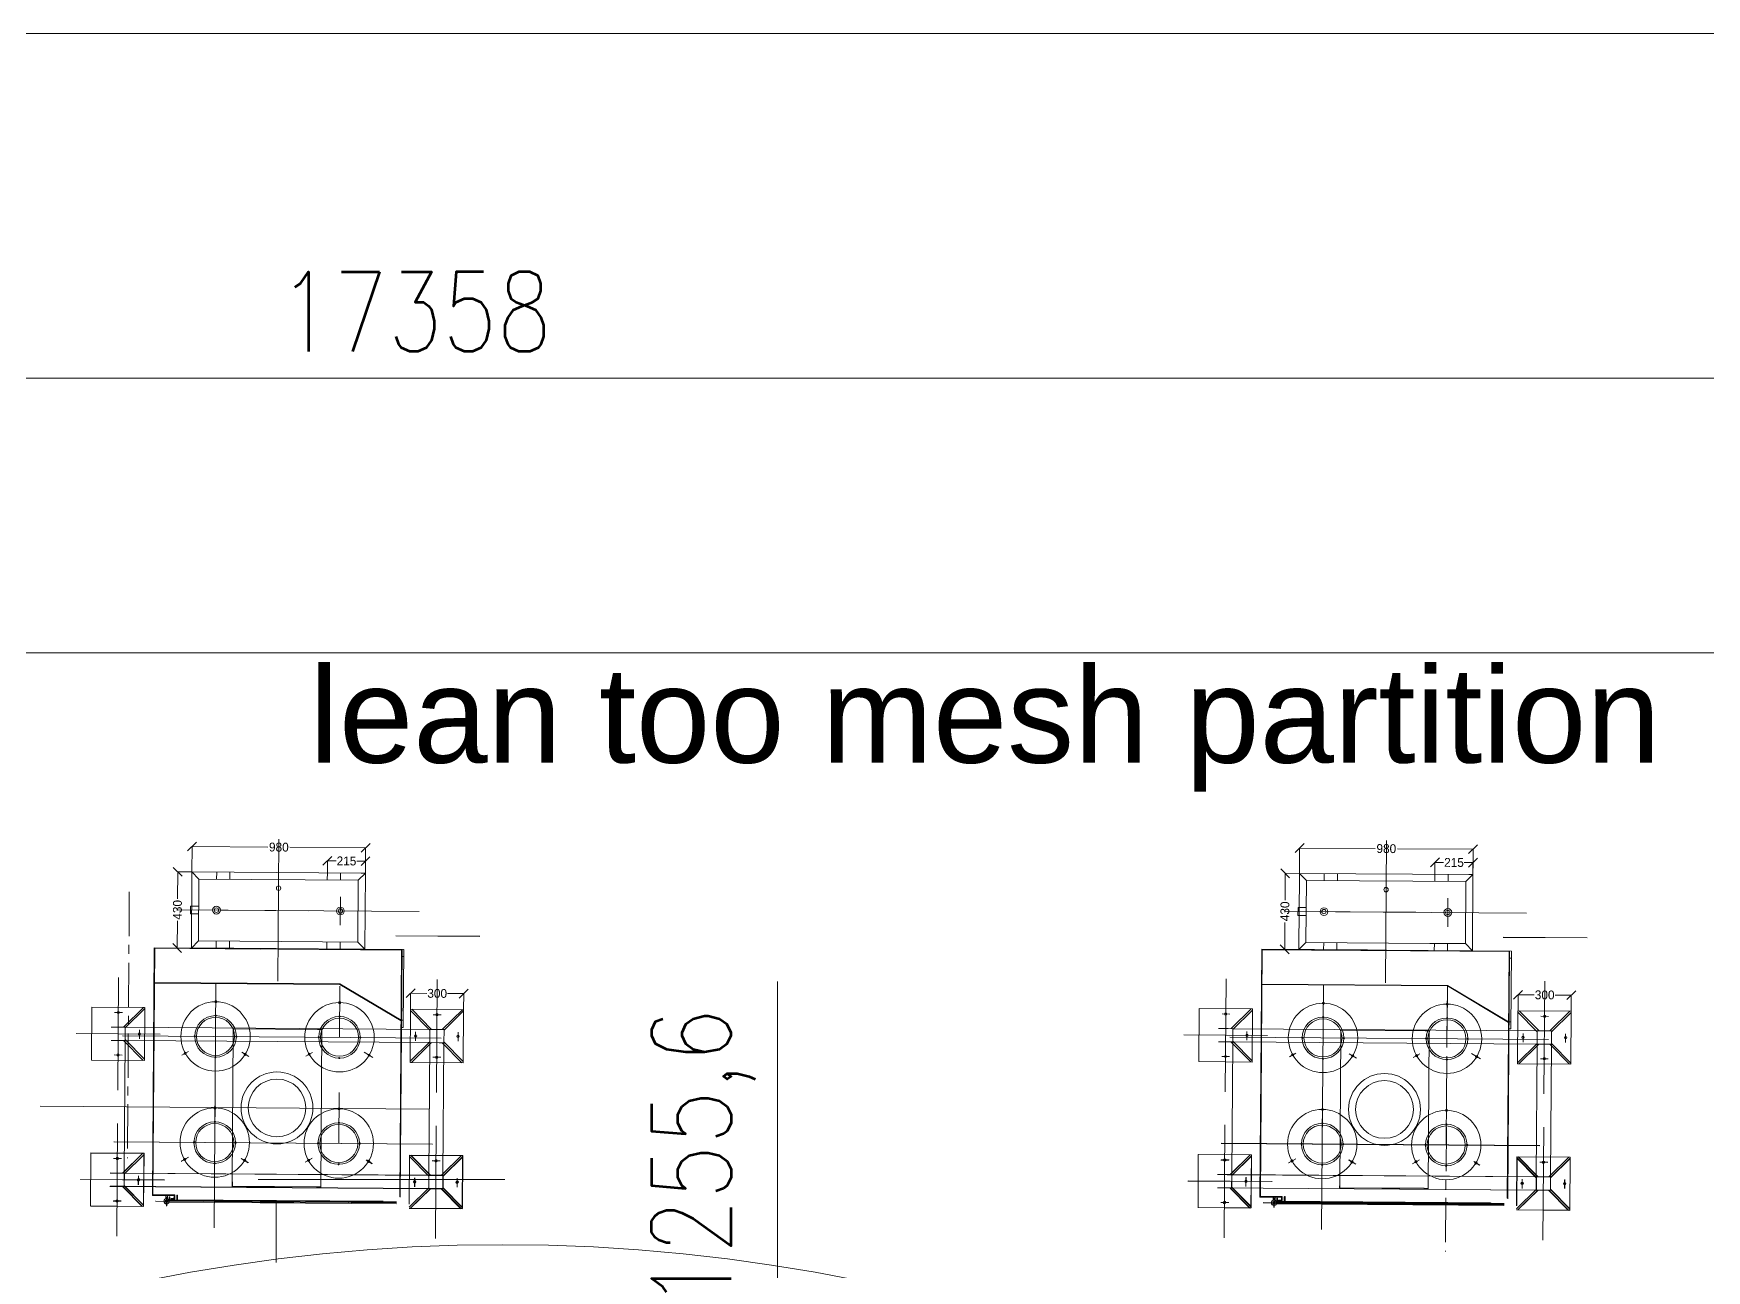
# Model space of a CAD drawing. Header units: inches. Extents: x 702888 to 852715, y 9845 to 271320.
# Drawn here: x 785736 to 795185, y 263661 to 270649 of the extents above; entities that cross this region are included whole.
import ezdxf

# ---------------------------------------------------------------- set-up
doc = ezdxf.new("R2010")
doc.units = ezdxf.units.IN
doc.header["$MEASUREMENT"] = 0
doc.header["$PDMODE"] = 34
doc.linetypes.add('CENTERX2', pattern=[4, 2.5, -0.5, 0.5, -0.5])
doc.layers.get('0').update_dxf_attribs({"lineweight": 5})
doc.layers.get('Defpoints').update_dxf_attribs({"lineweight": 5})
for name, color, linetype, lineweight in [('AM_5', 3, 'Continuous', 15), ('chain', 2, 'Continuous', 5), ('SHOP LAYOUT', 8, 'Continuous', 5)]:
    doc.layers.add(name, color=color, linetype=linetype, lineweight=lineweight)
doc.styles.add('LUCIDA CONSOLE', font='swissl.ttf')
doc.styles.add('s', font='simplex.shx', dxfattribs={"width": 0.8})
doc.dimstyles.new('mahesh$0', dxfattribs={"dimscale": 150, "dimtxt": 3, "dimasz": 2.5, "dimexe": 1, "dimexo": 1, "dimgap": 1, "dimtad": 1, "dimdec": 1, "dimzin": 12, "dimtxsty": 's', "dimcen": 2.5, "dimclrd": 1, "dimclre": 1, "dimclrt": 1, "dimadec": 0, "dimazin": 3, "dimtfac": 1, "dimtdec": 1, "dimtmove": 0, "dimatfit": 3, "dimfxl": 1, "dimlwd": 13, "dimlwe": 13, "dimarcsym": 0})
doc.dimstyles.get("Standard").update_dxf_attribs({"dimtxt": 0.18, "dimasz": 0.18, "dimexe": 0.18, "dimexo": 0.0625, "dimgap": 0.09, "dimtad": 0, "dimdec": 3, "dimzin": 0, "dimdsep": 46, "dimtxsty": 'Standard', "dimblk": 'OBLIQUE', "dimcen": 0.09, "dimadec": 0, "dimazin": 0, "dimtfac": 1, "dimtdec": 3, "dimtofl": 0, "dimtmove": 0, "dimatfit": 3, "dimfxl": 1, "dimtolj": 1, "dimtzin": 0, "dimarcsym": 0})

# ---------------------------------------------------------------- blocks, each defined once
blk = doc.blocks.new('_Oblique')
at = {"color": 0, "linetype": 'ByBlock', "lineweight": -2}
blk.add_line((-0.5, -0.5), (0.5, 0.5), dxfattribs=at)
blk = doc.blocks.new('*D433')
at = {"color": 0, "lineweight": -2, "transparency": 16777216}
for p, q in [((75005.7, 30967.9), (75006.7, 31111.2)), ((75006.7, 31111), (75434.1, 31108.1)), ((75986.7, 31104.3), (75559.3, 31107.2)), ((75985.7, 30961.2), (75986.7, 31104.4))]:
    blk.add_line(p, q, dxfattribs=at)
at = {"layer": 'Defpoints', "color": 0, "transparency": 16777216}
for p in [(75006.7, 31111), (75005.7, 30967.9), (75985.7, 30961.1)]:
    blk.add_point(p, dxfattribs=at)
at = {"color": 0, "lineweight": -2, "transparency": 16777216, "xscale": 50, "yscale": 50, "zscale": 50}
for p, rotation in [((75006.7, 31111), 179.6053205139929), ((75986.7, 31104.3), 359.6053205139929)]:
    blk.add_blockref('_Oblique', p, dxfattribs=dict(at, rotation=rotation))
at = {"color": 0, "transparency": 16777216, "insert": (75496.7, 31107.6), "char_height": 50, "attachment_point": 5, "rotation": 359.60532}
blk.add_mtext('\\A1;980', dxfattribs=at)
blk = doc.blocks.new('*D434')
at = {"color": 0, "lineweight": -2, "transparency": 16777216}
for p, q in [((74925.6, 30968.4), (74924.6, 30816)), ((75005.7, 30967.9), (74925.4, 30968.4)), ((74922.7, 30538.3), (74923.7, 30690.8)), ((75002.7, 30537.8), (74922.5, 30538.3))]:
    blk.add_line(p, q, dxfattribs=at)
at = {"layer": 'Defpoints', "color": 0, "transparency": 16777216}
for p in [(75005.7, 30967.9), (74922.7, 30538.3), (75002.8, 30537.8)]:
    blk.add_point(p, dxfattribs=at)
at = {"color": 0, "lineweight": -2, "transparency": 16777216, "xscale": 50, "yscale": 50, "zscale": 50}
for p, rotation in [((74925.6, 30968.4), 89.60532050732297), ((74922.7, 30538.3), 269.605320507323)]:
    blk.add_blockref('_Oblique', p, dxfattribs=dict(at, rotation=rotation))
at = {"color": 0, "transparency": 16777216, "insert": (74924.1, 30753.4), "char_height": 50, "attachment_point": 5, "rotation": 89.60532}
blk.add_mtext('\\A1;430', dxfattribs=at)
blk = doc.blocks.new('*D435')
at = {"color": 0, "lineweight": -2, "transparency": 16777216}
for p, q in [((75770.7, 30962.7), (75771.2, 31030.3)), ((75771.2, 31030.1), (75820.3, 31029.8)), ((75986.2, 31028.6), (75937.1, 31028.9)), ((75985.7, 30961.2), (75986.2, 31028.8))]:
    blk.add_line(p, q, dxfattribs=at)
at = {"layer": 'Defpoints', "color": 0, "transparency": 16777216}
for p in [(75986.2, 31028.6), (75770.7, 30962.6), (75985.7, 30961.1)]:
    blk.add_point(p, dxfattribs=at)
at = {"color": 0, "lineweight": -2, "transparency": 16777216, "xscale": 50, "yscale": 50, "zscale": 50}
for p, rotation in [((75771.2, 31030.1), 179.5870625679276), ((75986.2, 31028.6), 359.5870625679277)]:
    blk.add_blockref('_Oblique', p, dxfattribs=dict(at, rotation=rotation))
at = {"color": 0, "transparency": 16777216, "insert": (75878.7, 31029.3), "char_height": 50, "attachment_point": 5, "rotation": 359.58706}
blk.add_mtext('\\A1;215', dxfattribs=at)
blk = doc.blocks.new('*D405')
at = {"color": 0, "lineweight": -2, "transparency": 16777216}
for p, q in [((76240.3, 30191.7), (76240.9, 30282.5)), ((76240.9, 30282.3), (76332.5, 30281.6)), ((76540.9, 30280.1), (76449.3, 30280.8)), ((76540.3, 30189.5), (76540.9, 30280.3))]:
    blk.add_line(p, q, dxfattribs=at)
at = {"layer": 'Defpoints', "color": 0, "transparency": 16777216}
for p in [(76540.9, 30280.1), (76240.3, 30191.6), (76540.3, 30189.4)]:
    blk.add_point(p, dxfattribs=at)
at = {"color": 0, "lineweight": -2, "transparency": 16777216, "xscale": 50, "yscale": 50, "zscale": 50}
for p, rotation in [((76240.9, 30282.3), 179.5870625679276), ((76540.9, 30280.1), 359.5870625679277)]:
    blk.add_blockref('_Oblique', p, dxfattribs=dict(at, rotation=rotation))
at = {"color": 0, "transparency": 16777216, "insert": (76390.9, 30281.2), "char_height": 50, "attachment_point": 5, "rotation": 359.58706}
blk.add_mtext('\\A1;300', dxfattribs=at)
blk = doc.blocks.new('*D425')
at = {"color": 0, "lineweight": -2, "transparency": 16777216}
for p, q in [((81260.1, 30959.4), (81261.1, 31102.7)), ((81261.1, 31102.5), (81688.5, 31099.6)), ((82241.1, 31095.8), (81813.7, 31098.7)), ((82240.1, 30952.7), (82241.1, 31095.9))]:
    blk.add_line(p, q, dxfattribs=at)
at = {"layer": 'Defpoints', "color": 0, "transparency": 16777216}
for p in [(81261.1, 31102.5), (81260.1, 30959.4), (82240.1, 30952.6)]:
    blk.add_point(p, dxfattribs=at)
at = {"color": 0, "lineweight": -2, "transparency": 16777216, "xscale": 50, "yscale": 50, "zscale": 50}
for p, rotation in [((81261.1, 31102.5), 179.6053205139929), ((82241.1, 31095.8), 359.6053205139929)]:
    blk.add_blockref('_Oblique', p, dxfattribs=dict(at, rotation=rotation))
at = {"color": 0, "transparency": 16777216, "insert": (81751.1, 31099.1), "char_height": 50, "attachment_point": 5, "rotation": 359.60532}
blk.add_mtext('\\A1;980', dxfattribs=at)
blk = doc.blocks.new('*D426')
at = {"color": 0, "lineweight": -2, "transparency": 16777216}
for p, q in [((81180, 30959.9), (81179, 30807.5)), ((81260.1, 30959.4), (81179.8, 30959.9)), ((81177.1, 30529.9), (81178.1, 30682.3)), ((81257.1, 30529.3), (81176.9, 30529.9))]:
    blk.add_line(p, q, dxfattribs=at)
at = {"layer": 'Defpoints', "color": 0, "transparency": 16777216}
for p in [(81260.1, 30959.4), (81177.1, 30529.9), (81257.2, 30529.3)]:
    blk.add_point(p, dxfattribs=at)
at = {"color": 0, "lineweight": -2, "transparency": 16777216, "xscale": 50, "yscale": 50, "zscale": 50}
for p, rotation in [((81180, 30959.9), 89.60532050732297), ((81177.1, 30529.9), 269.605320507323)]:
    blk.add_blockref('_Oblique', p, dxfattribs=dict(at, rotation=rotation))
at = {"color": 0, "transparency": 16777216, "insert": (81178.5, 30744.9), "char_height": 50, "attachment_point": 5, "rotation": 89.60532}
blk.add_mtext('\\A1;430', dxfattribs=at)
blk = doc.blocks.new('*D427')
at = {"color": 0, "lineweight": -2, "transparency": 16777216}
for p, q in [((82025.1, 30954.2), (82025.6, 31021.8)), ((82025.6, 31021.6), (82074.7, 31021.3)), ((82240.6, 31020.1), (82191.5, 31020.4)), ((82240.1, 30952.7), (82240.6, 31020.3))]:
    blk.add_line(p, q, dxfattribs=at)
at = {"layer": 'Defpoints', "color": 0, "transparency": 16777216}
for p in [(82240.6, 31020.1), (82025.1, 30954.1), (82240.1, 30952.6)]:
    blk.add_point(p, dxfattribs=at)
at = {"color": 0, "lineweight": -2, "transparency": 16777216, "xscale": 50, "yscale": 50, "zscale": 50}
for p, rotation in [((82025.6, 31021.6), 179.5870625679276), ((82240.6, 31020.1), 359.5870625679277)]:
    blk.add_blockref('_Oblique', p, dxfattribs=dict(at, rotation=rotation))
at = {"color": 0, "transparency": 16777216, "insert": (82133.1, 31020.9), "char_height": 50, "attachment_point": 5, "rotation": 359.58706}
blk.add_mtext('\\A1;215', dxfattribs=at)
blk = doc.blocks.new('*D406')
at = {"color": 0, "lineweight": -2, "transparency": 16777216}
for p, q in [((82494.7, 30183.2), (82495.3, 30274)), ((82495.3, 30273.8), (82586.9, 30273.1)), ((82795.3, 30271.6), (82703.7, 30272.3)), ((82794.7, 30181), (82795.3, 30271.8))]:
    blk.add_line(p, q, dxfattribs=at)
at = {"layer": 'Defpoints', "color": 0, "transparency": 16777216}
for p in [(82795.3, 30271.6), (82494.7, 30183.1), (82794.7, 30180.9)]:
    blk.add_point(p, dxfattribs=at)
at = {"color": 0, "lineweight": -2, "transparency": 16777216, "xscale": 50, "yscale": 50, "zscale": 50}
for p, rotation in [((82495.3, 30273.8), 179.5870625679276), ((82795.3, 30271.6), 359.5870625679277)]:
    blk.add_blockref('_Oblique', p, dxfattribs=dict(at, rotation=rotation))
at = {"color": 0, "transparency": 16777216, "insert": (82645.3, 30272.7), "char_height": 50, "attachment_point": 5, "rotation": 359.58706}
blk.add_mtext('\\A1;300', dxfattribs=at)
blk = doc.blocks.new('*D416')
at = {"layer": 'AM_5', "color": 1, "lineweight": 13, "transparency": 16777216}
for p, q in [((78311.9, 27976.2), (78311.9, 30348.3)), ((78944.9, 27976.2), (78161.9, 27976.2)), ((78311.9, 27095.6), (78311.9, 27601.2)), ((78229.7, 26720.6), (78461.9, 26720.6))]:
    blk.add_line(p, q, dxfattribs=at)
at = {"layer": 'AM_5', "color": 1, "transparency": 16777216}
for points in [[(78249.4, 27601.2), (78374.4, 27601.2), (78311.9, 27976.2)], [(78249.4, 27095.6), (78374.4, 27095.6), (78311.9, 26720.6)]]:
    blk.add_solid(points, dxfattribs=at)
at = {"layer": 'Defpoints', "color": 0, "transparency": 16777216}
for p in [(78311.9, 27976.2), (79094.9, 27976.2), (78079.7, 26720.6)]:
    blk.add_point(p, dxfattribs=at)
at = {"layer": 'AM_5', "color": 1, "transparency": 16777216, "insert": (77894, 29349.8), "char_height": 450, "attachment_point": 5, "rotation": 90, "style": 's'}
blk.add_mtext('1255,6', dxfattribs=at)
blk = doc.blocks.new('*D417')
at = {"layer": 'AM_5', "color": 1, "lineweight": 13, "transparency": 16777216}
for p, q in [((67587.6, 32356.2), (67587.6, 33906.8)), ((84945.6, 32356.2), (84945.6, 33906.8)), ((67962.6, 33756.8), (84570.6, 33756.8))]:
    blk.add_line(p, q, dxfattribs=at)
at = {"layer": 'AM_5', "color": 1, "transparency": 16777216}
for points in [[(67962.6, 33819.3), (67962.6, 33694.3), (67587.6, 33756.8)], [(84570.6, 33819.3), (84570.6, 33694.3), (84945.6, 33756.8)]]:
    blk.add_solid(points, dxfattribs=at)
at = {"layer": 'Defpoints', "color": 0, "transparency": 16777216}
for p in [(84945.6, 33756.8), (67587.6, 32206.2), (84945.6, 32206.2)]:
    blk.add_point(p, dxfattribs=at)
at = {"layer": 'AM_5', "color": 1, "transparency": 16777216, "insert": (76266.6, 34131.8), "char_height": 450, "attachment_point": 5, "style": 's'}
blk.add_mtext('17358', dxfattribs=at)
blk = doc.blocks.new('*D423')
at = {"layer": 'AM_5', "color": 1, "lineweight": 13, "transparency": 16777216}
for p, q in [((955.6, 28356.2), (955.6, 35854.2)), ((101808.6, 28356.2), (101808.6, 35854.2)), ((1330.6, 35704.2), (101433.6, 35704.2))]:
    blk.add_line(p, q, dxfattribs=at)
at = {"layer": 'AM_5', "color": 1, "transparency": 16777216}
for points in [[(1330.6, 35766.7), (1330.6, 35641.7), (955.6, 35704.2)], [(101433.6, 35766.7), (101433.6, 35641.7), (101808.6, 35704.2)]]:
    blk.add_solid(points, dxfattribs=at)
at = {"layer": 'Defpoints', "color": 0, "transparency": 16777216}
for p in [(101808.6, 35704.2), (955.6, 28206.2), (101808.6, 28206.2)]:
    blk.add_point(p, dxfattribs=at)
at = {"layer": 'AM_5', "color": 1, "transparency": 16777216, "insert": (51382.1, 36079.2), "char_height": 450, "attachment_point": 5, "style": 's'}
blk.add_mtext('100853', dxfattribs=at)
blk = doc.blocks.new('A$C76b9bb42')
at = {"color": 6}
blk.add_line((955.5667, 32206.1859), (105808.5667, 32206.1859), dxfattribs=at)
for p, q in [((75491.3911, 30349.7952), (75497.1822, 31153.3176)), ((81745.7914, 30341.3015), (81751.5826, 31144.824)), ((75005.5521, 30943.9578), (75002.9189, 30561.7007)), ((75005.5521, 30943.9578), (75005.7167, 30967.8617)), ((75005.7167, 30967.8617), (75961.7896, 30961.2757)), ((75045.4403, 30927.5871), (75005.7167, 30967.8617)), ((75045.4403, 30927.5871), (75043.0293, 30577.5954)), ((75045.4403, 30927.5871), (75043.0293, 30577.5954)), ((75045.4403, 30927.5871), (75945.4189, 30921.3875)), ((75145.7143, 30966.8973), (75145.4419, 30926.8982)), ((75220.7116, 30966.3807), (75220.4361, 30926.3816)), ((75770.7018, 30962.592), (75770.4263, 30922.593)), ((75845.6968, 30962.0754), (75845.4213, 30922.0764)), ((75945.4189, 30921.3875), (75943.008, 30571.3958)), ((75945.4189, 30921.3875), (75943.008, 30571.3958)), ((75945.4189, 30921.3875), (75943.008, 30571.3958)), ((75945.4189, 30921.3875), (75985.6935, 30961.111)), ((75961.7896, 30961.2757), (75985.6935, 30961.111)), ((75985.6935, 30961.111), (75982.7315, 30531.1212)), ((81259.9524, 30935.4641), (81257.3192, 30553.2071)), ((81259.9524, 30935.4641), (81260.1171, 30959.368)), ((81260.1171, 30959.368), (82216.19, 30952.782)), ((81299.8406, 30919.0934), (81260.1171, 30959.368)), ((81299.8406, 30919.0934), (81297.4297, 30569.1017)), ((81299.8406, 30919.0934), (81297.4297, 30569.1017)), ((81299.8406, 30919.0934), (82199.8192, 30912.8938)), ((81400.1146, 30958.4036), (81399.8423, 30918.4045)), ((81475.112, 30957.887), (81474.8364, 30917.8879)), ((82025.1022, 30954.0983), (82024.8266, 30914.0993)), ((82100.0972, 30953.5817), (82099.8216, 30913.5827)), ((82199.8192, 30912.8938), (82197.4083, 30562.9022)), ((82199.8192, 30912.8938), (82197.4083, 30562.9022)), ((82199.8192, 30912.8938), (82197.4083, 30562.9022)), ((82199.8192, 30912.8938), (82240.0938, 30952.6174)), ((82216.19, 30952.782), (82240.0938, 30952.6174)), ((82240.0938, 30952.6174), (82237.1318, 30522.6276)), ((75844.7713, 30827.727), (75843.6603, 30666.434)), ((82099.1717, 30819.2333), (82098.0606, 30657.9404)), ((74922.7577, 30753.428), (75663.7315, 30748.3238)), ((74940.5144, 30753.3057), (76288.7167, 30744.0185)), ((74998.1612, 30774.9091), (74997.8581, 30730.9102)), ((75043.857, 30730.5933), (74997.8581, 30730.9102)), ((75044.1601, 30774.5923), (74998.1612, 30774.9091)), ((81177.158, 30744.9344), (81918.1319, 30739.8301)), ((81194.9148, 30744.812), (82543.117, 30735.5249)), ((81252.5615, 30766.4155), (81252.2584, 30722.4165)), ((81298.2573, 30722.0996), (81252.2584, 30722.4165)), ((81298.5604, 30766.0986), (81252.5615, 30766.4155)), ((74792.7404, 30539.5416), (74782.6506, 29139.578)), ((74792.7404, 30539.5416), (74782.6506, 29139.578)), ((74795.7187, 30536.5201), (74785.6721, 29142.5563)), ((76202.7038, 30529.3797), (74792.7404, 30539.5416)), ((75390.3512, 30535.2345), (74792.7404, 30539.5416)), ((76189.6825, 30526.4734), (74795.7187, 30536.5201)), ((75390.3296, 30532.2346), (74795.7187, 30536.5201)), ((75002.7542, 30537.7969), (75043.0293, 30577.5954)), ((75002.9189, 30561.7007), (75002.7542, 30537.7969)), ((75002.7542, 30537.7969), (75242.7459, 30536.2187)), ((75743.0127, 30572.7735), (75043.0293, 30577.5954)), ((75142.7691, 30536.8761), (75143.0448, 30576.9064)), ((75217.7496, 30536.383), (75218.0252, 30576.3899)), ((75242.749, 30536.2186), (75958.8276, 30531.2859)), ((75743.0127, 30572.7735), (75943.008, 30571.3958)), ((75767.7366, 30532.6022), (75768.0121, 30572.6013)), ((75842.7348, 30532.0856), (75843.0103, 30572.0847)), ((75982.7315, 30531.1212), (75943.008, 30571.3958)), ((75958.8276, 30531.2859), (75982.7315, 30531.1212)), ((76629.9998, 30603.0775), (76156.5046, 30606.4901)), ((76631.007, 30604.0703), (76157.5118, 30607.4828)), ((76202.7038, 30529.3797), (76199.5327, 30089.3911)), ((81047.1408, 30531.048), (81037.0509, 29131.0843)), ((81047.1408, 30531.048), (81037.0509, 29131.0843)), ((81050.1191, 30528.0264), (81040.0724, 29134.0626)), ((82457.1042, 30520.886), (81047.1408, 30531.048)), ((81644.7515, 30526.7408), (81047.1408, 30531.048)), ((82444.0829, 30517.9798), (81050.1191, 30528.0264)), ((81644.7299, 30523.7409), (81050.1191, 30528.0264)), ((81257.1546, 30529.3032), (81297.4297, 30569.1017)), ((81257.3192, 30553.2071), (81257.1546, 30529.3032)), ((81257.1546, 30529.3032), (81497.1462, 30527.725)), ((81997.413, 30564.2798), (81297.4297, 30569.1017)), ((81397.1694, 30528.3825), (81397.4451, 30568.4127)), ((81472.1499, 30527.8894), (81472.4255, 30567.8962)), ((81497.1494, 30527.725), (82213.2279, 30522.7922)), ((81997.413, 30564.2798), (82197.4083, 30562.9022)), ((82022.1369, 30524.1086), (82022.4125, 30564.1076)), ((82097.1351, 30523.5919), (82097.4107, 30563.591)), ((82237.1318, 30522.6276), (82197.4083, 30562.9022)), ((82213.2279, 30522.7922), (82237.1318, 30522.6276)), ((82884.4001, 30594.5838), (82410.905, 30597.9964)), ((82885.4073, 30595.5766), (82411.9121, 30598.9892)), ((82457.1042, 30520.886), (82453.933, 30080.8974)), ((76202.4155, 30489.3807), (76192.4158, 30489.4528)), ((82456.8159, 30480.8871), (82446.8161, 30480.9591)), ((74591.5292, 30372.2027), (74586.9352, 29734.7887)), ((74591.5292, 30372.2027), (74586.9352, 29734.7887)), ((75141.3116, 30340.0243), (75131.3385, 28956.2663)), ((76391.4824, 30359.23), (76386.8884, 29721.816)), ((76391.4824, 30359.23), (76386.8884, 29721.816)), ((80845.9295, 30363.7091), (80841.3355, 29726.295)), ((80845.9295, 30363.7091), (80841.3355, 29726.295)), ((81395.7119, 30331.5306), (81385.7388, 28947.7727)), ((82645.8828, 30350.7364), (82641.2888, 29713.3223)), ((82645.8828, 30350.7364), (82641.2888, 29713.3223)), ((75839.1204, 30033.4872), (75841.2627, 30322.2778)), ((82093.5208, 30024.9935), (82095.6631, 30313.7842)), ((74440.3171, 30204.5729), (74438.155, 29904.5807)), ((74740.3093, 30202.4107), (74440.3171, 30204.5729)), ((74613.2271, 30173.3259), (74568.9588, 30173.6449)), ((74619.9306, 30090.7754), (74733.2385, 30202.4617)), ((74629.4685, 30086.1355), (74740.2584, 30195.3399)), ((74740.3093, 30202.4107), (74738.1472, 29902.4185)), ((76240.2704, 30191.6002), (76238.1083, 29891.608)), ((76240.2194, 30184.5293), (76349.4238, 30073.7394)), ((76540.2626, 30189.438), (76240.2704, 30191.6002)), ((76247.3413, 30191.5492), (76359.0276, 30078.2413)), ((76413.1804, 30160.3532), (76368.912, 30160.6722)), ((76419.8838, 30077.8027), (76533.1917, 30189.489)), ((76429.4217, 30073.1628), (76540.2116, 30182.3672)), ((76540.2626, 30189.438), (76538.1005, 29889.4458)), ((80694.7175, 30196.0792), (80692.5554, 29896.087)), ((80994.7097, 30193.9171), (80694.7175, 30196.0792)), ((80867.6275, 30164.8322), (80823.3591, 30165.1513)), ((80874.3309, 30082.2818), (80987.6388, 30193.968)), ((80883.8688, 30077.6418), (80994.6587, 30186.8462)), ((80994.7097, 30193.9171), (80992.5476, 29893.9249)), ((82494.6707, 30183.1065), (82492.5086, 29883.1143)), ((82494.6198, 30176.0356), (82603.8241, 30065.2457)), ((82794.6629, 30180.9444), (82494.6707, 30183.1065)), ((82501.7416, 30183.0555), (82613.4279, 30069.7477)), ((82667.5807, 30151.8595), (82623.3123, 30152.1786)), ((82674.2842, 30069.3091), (82787.5921, 30180.9953)), ((82683.8221, 30064.6691), (82794.612, 30173.8735)), ((82794.6629, 30180.9444), (82792.5008, 29880.9522)), ((74825.9798, 30051.7894), (74352.4846, 30055.202)), ((74603.0977, 30090.8967), (74549.5035, 30091.283)), ((74603.0977, 30090.8967), (74629.5014, 30090.7064)), ((74629.5014, 30090.7064), (74628.9609, 30015.7084)), ((74629.5014, 30090.7064), (76349.4567, 30078.3103)), ((74709.3917, 30075.1933), (74709.0295, 30024.9396)), ((75239.2773, 30057.4064), (75233.2075, 29215.2372)), ((75239.2773, 30057.4064), (75239.4495, 30081.3103)), ((75239.4495, 30081.3103), (75715.5327, 30077.879)), ((75715.5327, 30077.879), (75739.4365, 30077.7067)), ((75739.4365, 30077.7067), (75733.0223, 29187.7299)), ((76199.5327, 30089.3911), (76189.533, 30089.4632)), ((76199.821, 30129.3901), (76189.8213, 30129.4621)), ((76269.3512, 30063.9503), (76268.989, 30013.6966)), ((76349.2845, 30054.4065), (76349.0885, 30027.2161)), ((76349.2845, 30054.4065), (76349.4567, 30078.3103)), ((76403.0509, 30077.924), (76349.4567, 30078.3103)), ((76403.0509, 30077.924), (76429.4547, 30077.7337)), ((76429.4547, 30077.7337), (76428.9141, 30002.7357)), ((76509.3449, 30062.2206), (76508.9827, 30011.9669)), ((81080.3801, 30043.2957), (80606.8849, 30046.7083)), ((80857.498, 30082.4031), (80803.9038, 30082.7893)), ((80857.498, 30082.4031), (80883.9018, 30082.2128)), ((80883.9018, 30082.2128), (80883.3612, 30007.2147)), ((80883.9018, 30082.2128), (82603.8571, 30069.8166)), ((80963.792, 30066.6997), (80963.4298, 30016.4459)), ((81493.6776, 30048.9128), (81487.6079, 29206.7435)), ((81493.6776, 30048.9128), (81493.8499, 30072.8166)), ((81493.8499, 30072.8166), (81969.9331, 30069.3854)), ((81969.9331, 30069.3854), (81993.8369, 30069.2131)), ((81993.8369, 30069.2131), (81987.4226, 29179.2362)), ((82453.933, 30080.8974), (82443.9333, 30080.9695)), ((82454.2213, 30120.8964), (82444.2216, 30120.9685)), ((82523.7515, 30055.4566), (82523.3893, 30005.2029)), ((82603.6848, 30045.9128), (82603.8571, 30069.8166)), ((82657.4512, 30069.4304), (82603.8571, 30069.8166)), ((82657.4512, 30069.4304), (82683.855, 30069.2401)), ((82683.855, 30069.2401), (82683.3145, 29994.242)), ((82763.7453, 30053.727), (82763.3831, 30003.4732)), ((74602.5571, 30015.8987), (74548.963, 30016.285)), ((74602.5571, 30015.8987), (74628.9609, 30015.7084)), ((76413.4564, 30029.3478), (74613.5282, 30042.3203)), ((74619.4272, 30015.7771), (74731.0775, 29902.4695)), ((74628.9609, 30015.7084), (74623.5556, 29265.7279)), ((76348.9162, 30003.3123), (74628.9609, 30015.7084)), ((74628.9932, 30020.1873), (74738.1982, 29909.4866)), ((74985.8819, 29953.0566), (74949.111, 29932.5485)), ((76348.9492, 30007.8832), (76238.1592, 29898.6788)), ((76358.5187, 30003.243), (76245.1801, 29891.557)), ((76343.5109, 29253.3317), (76348.9162, 30003.3123)), ((76349.0885, 30027.2161), (76348.9162, 30003.3123)), ((76402.5104, 30002.926), (76348.9162, 30003.3123)), ((76402.5104, 30002.926), (76428.9141, 30002.7357)), ((76419.3804, 30002.8044), (76531.0307, 29889.4968)), ((76428.9141, 30002.7357), (76423.5088, 29252.7552)), ((76428.9464, 30007.2146), (76538.1514, 29896.5139)), ((80856.9575, 30007.405), (80803.3633, 30007.7913)), ((80856.9575, 30007.405), (80883.3612, 30007.2147)), ((82667.8568, 30020.8541), (80867.9285, 30033.8266)), ((80873.8275, 30007.2834), (80985.4778, 29893.9758)), ((80883.3612, 30007.2147), (80877.9559, 29257.2342)), ((82603.3166, 29994.8186), (80883.3612, 30007.2147)), ((80883.3935, 30011.6937), (80992.5985, 29900.9929)), ((82603.3495, 29999.3895), (82492.5596, 29890.1852)), ((82612.919, 29994.7494), (82499.5805, 29883.0633)), ((82597.9113, 29244.8381), (82603.3166, 29994.8186)), ((82603.4888, 30018.7224), (82603.3166, 29994.8186)), ((82656.9107, 29994.4323), (82603.3166, 29994.8186)), ((82603.6848, 30045.9128), (82603.4888, 30018.7224)), ((82656.9107, 29994.4323), (82683.3145, 29994.242)), ((82673.7808, 29994.3107), (82785.4311, 29881.0031)), ((82683.3145, 29994.242), (82677.9092, 29244.2615)), ((82683.3468, 29998.721), (82792.5518, 29888.0202)), ((74738.1472, 29902.4185), (74438.155, 29904.5807)), ((74611.4974, 29933.3321), (74567.2291, 29933.6512)), ((75287.2562, 29949.0992), (75327.7726, 29924.6355)), ((75685.9147, 29948.0402), (75649.0928, 29927.5036)), ((75978.1211, 29949.5591), (76027.7545, 29919.5906)), ((76538.1005, 29889.4458), (76238.1083, 29891.608)), ((76411.4507, 29920.3594), (76367.1823, 29920.6785)), ((80992.5476, 29893.9249), (80692.5554, 29896.087)), ((80865.8978, 29924.8384), (80821.6294, 29925.1575)), ((81240.2822, 29944.563), (81203.5113, 29924.0549)), ((81541.6565, 29940.6056), (81582.173, 29916.1419)), ((81940.315, 29939.5465), (81903.4931, 29919.0099)), ((82232.5214, 29941.0654), (82282.1548, 29911.0969)), ((82792.5008, 29880.9522), (82492.5086, 29883.1143)), ((82665.851, 29911.8657), (82621.5827, 29912.1848)), ((75134.8144, 29438.5477), (75136.9567, 29727.3384)), ((75834.8862, 29433.5021), (75837.0285, 29722.2928)), ((81389.2147, 29430.054), (81391.357, 29718.8447)), ((82089.2865, 29425.0084), (82091.4288, 29713.7991)), ((74585.5834, 29547.2242), (74580.9894, 28909.8101)), ((74585.5834, 29547.2242), (74580.9894, 28909.8101)), ((76385.5366, 29534.2515), (76380.9426, 28896.8374)), ((76385.5366, 29534.2515), (76380.9426, 28896.8374)), ((80839.9837, 29538.7305), (80835.3897, 28901.3164)), ((80839.9837, 29538.7305), (80835.3897, 28901.3164)), ((82639.937, 29525.7578), (82635.343, 28888.3437)), ((82639.937, 29525.7578), (82635.343, 28888.3437)), ((76362.6048, 29429.6987), (74564.8313, 29442.6557)), ((76363.612, 29430.6915), (74565.8385, 29443.6485)), ((82617.0051, 29421.205), (80819.2317, 29434.162)), ((82618.0123, 29422.1978), (80820.2388, 29435.1548)), ((74435.3785, 29380.5871), (74433.2164, 29080.5948)), ((74734.3635, 29377.4322), (74434.3713, 29379.5943)), ((74735.3707, 29378.4249), (74435.3785, 29380.5871)), ((74607.2813, 29348.3473), (74563.0129, 29348.6664)), ((74608.2885, 29349.3401), (74564.0201, 29349.6591)), ((74613.9848, 29265.7968), (74727.2926, 29377.4831)), ((74614.992, 29266.7896), (74728.2998, 29378.4759)), ((74623.5226, 29261.1569), (74734.3126, 29370.3613)), ((74624.5298, 29262.1497), (74735.3197, 29371.3541)), ((74734.3635, 29377.4322), (74732.2014, 29077.44)), ((74735.3707, 29378.4249), (74733.2086, 29078.4327)), ((74985.2655, 29355.1402), (74944.7867, 29332.5641)), ((74986.2727, 29356.133), (74945.7939, 29333.5569)), ((75283.7896, 29348.597), (75323.4484, 29324.6511)), ((75284.7967, 29349.5898), (75324.4556, 29325.6439)), ((75683.1138, 29348.8545), (75644.8585, 29327.5185)), ((75684.1209, 29349.8473), (75645.8657, 29328.5113)), ((75990.351, 29339.633), (76023.5202, 29319.6055)), ((75991.3582, 29340.6258), (76024.5274, 29320.5983)), ((76234.3246, 29366.6216), (76232.3347, 29090.5332)), ((76235.3318, 29367.6144), (76233.3419, 29091.526)), ((76234.2736, 29359.5507), (76343.478, 29248.7608)), ((76534.3168, 29364.4595), (76234.3246, 29366.6216)), ((76235.2808, 29360.5435), (76344.4852, 29249.7536)), ((76535.324, 29365.4522), (76235.3318, 29367.6144)), ((76241.3955, 29366.5706), (76353.0817, 29253.2628)), ((76242.4026, 29367.5634), (76354.0889, 29254.2555)), ((76407.2346, 29335.3746), (76362.9662, 29335.6937)), ((76408.2417, 29336.3674), (76363.9734, 29336.6864)), ((76413.938, 29252.8241), (76527.2459, 29364.5104)), ((76414.9452, 29253.8169), (76528.2531, 29365.5032)), ((76423.4759, 29248.1842), (76534.2658, 29357.3886)), ((76424.4831, 29249.177), (76535.273, 29358.3814)), ((76534.3168, 29364.4595), (76532.1547, 29064.4673)), ((76535.324, 29365.4522), (76533.1618, 29065.46)), ((80688.7717, 29371.1006), (80687.6167, 29072.1012)), ((80988.7639, 29368.9385), (80688.7717, 29371.1006)), ((80989.771, 29369.9313), (80689.7788, 29372.0934)), ((80861.6816, 29339.8536), (80817.4133, 29340.1727)), ((80862.6888, 29340.8464), (80818.4205, 29341.1655)), ((80868.3851, 29257.3032), (80981.693, 29368.9895)), ((80869.3923, 29258.296), (80982.7002, 29369.9822)), ((80877.923, 29252.6633), (80988.7129, 29361.8676)), ((80878.9302, 29253.656), (80989.7201, 29362.8604)), ((80988.7639, 29368.9385), (80986.6018, 29068.9463)), ((80989.771, 29369.9313), (80987.6089, 29069.9391)), ((81239.6658, 29346.6465), (81199.1871, 29324.0704)), ((81240.673, 29347.6393), (81200.1943, 29325.0632)), ((81538.1899, 29340.1033), (81577.8488, 29316.1575)), ((81539.1971, 29341.0961), (81578.8559, 29317.1502)), ((81937.5141, 29340.3608), (81899.2589, 29319.0248)), ((81938.5213, 29341.3536), (81900.2661, 29320.0176)), ((82244.7514, 29331.1393), (82277.9206, 29311.1119)), ((82245.7585, 29332.1321), (82278.9277, 29312.1046)), ((82488.7249, 29358.1279), (82486.7351, 29082.0395)), ((82489.7321, 29359.1207), (82487.7423, 29083.0323)), ((82488.6739, 29351.057), (82597.8783, 29240.2671)), ((82788.7171, 29355.9658), (82488.7249, 29358.1279)), ((82489.6811, 29352.0498), (82598.8855, 29241.2599)), ((82789.7243, 29356.9586), (82489.7321, 29359.1207)), ((82495.7958, 29358.077), (82607.4821, 29244.7691)), ((82496.803, 29359.0697), (82608.4893, 29245.7619)), ((82661.6349, 29326.8809), (82617.3665, 29327.2)), ((82662.6421, 29327.8737), (82618.3737, 29328.1928)), ((82668.3384, 29244.3305), (82781.6462, 29356.0168)), ((82669.3455, 29245.3233), (82782.6534, 29357.0095)), ((82677.8762, 29239.6906), (82788.6662, 29348.8949)), ((82678.8834, 29240.6833), (82789.6733, 29349.8877)), ((82788.7171, 29355.9658), (82786.555, 29055.9736)), ((82789.7243, 29356.9586), (82787.5622, 29056.9664)), ((74850.0332, 29226.5946), (74376.538, 29230.0072)), ((74851.0403, 29227.5874), (74377.5452, 29231)), ((74597.1518, 29265.9182), (74543.5577, 29266.3044)), ((74598.159, 29266.9109), (74544.5649, 29267.2972)), ((74597.1518, 29265.9182), (74623.5556, 29265.7279)), ((74598.159, 29266.9109), (74624.5628, 29266.7206)), ((74623.5556, 29265.7279), (74623.0151, 29190.7298)), ((74623.5556, 29265.7279), (76343.5109, 29253.3317)), ((74624.5628, 29266.7206), (74624.0222, 29191.7226)), ((74624.0545, 29196.2015), (74733.2595, 29085.5008)), ((74624.5628, 29266.7206), (76344.5181, 29254.3245)), ((74703.4459, 29250.2147), (74703.0837, 29199.961)), ((74704.453, 29251.2075), (74704.0909, 29200.9538)), ((75233.2075, 29215.2372), (75233.0353, 29191.3334)), ((75234.2147, 29216.23), (75234.0424, 29192.3262)), ((75379.9827, 29230.2915), (76772.4243, 29230.2915)), ((76263.4053, 29238.9717), (76263.0432, 29188.718)), ((76264.4125, 29239.9645), (76264.0503, 29189.7108)), ((76343.1427, 29202.2375), (76342.9704, 29178.3337)), ((76343.3386, 29229.4279), (76343.1427, 29202.2375)), ((76343.3386, 29229.4279), (76343.5109, 29253.3317)), ((76397.1051, 29252.9455), (76343.5109, 29253.3317)), ((76344.1499, 29203.2303), (76343.9776, 29179.3264)), ((76344.3458, 29230.4207), (76344.1499, 29203.2303)), ((76344.3458, 29230.4207), (76344.5181, 29254.3245)), ((76398.1123, 29253.9382), (76344.5181, 29254.3245)), ((76397.1051, 29252.9455), (76423.5088, 29252.7552)), ((76398.1123, 29253.9382), (76424.516, 29253.7479)), ((76423.5088, 29252.7552), (76422.9683, 29177.7571)), ((76424.516, 29253.7479), (76423.9755, 29178.7499)), ((76503.3991, 29237.242), (76503.0369, 29186.9883)), ((76504.4063, 29238.2348), (76504.0441, 29187.9811)), ((81104.4335, 29218.101), (80630.9383, 29221.5135)), ((81105.4407, 29219.0937), (80631.9455, 29222.5063)), ((80851.5522, 29257.4245), (80797.958, 29257.8108)), ((80852.5594, 29258.4173), (80798.9652, 29258.8035)), ((80851.5522, 29257.4245), (80877.9559, 29257.2342)), ((80852.5594, 29258.4173), (80878.9631, 29258.227)), ((80877.9559, 29257.2342), (80877.4154, 29182.2362)), ((80877.9559, 29257.2342), (82597.9113, 29244.8381)), ((80878.9631, 29258.227), (80878.4226, 29183.2289)), ((80878.9631, 29258.227), (82598.9184, 29245.8308)), ((80957.8462, 29241.7211), (80957.484, 29191.4674)), ((80958.8534, 29242.7138), (80958.4912, 29192.4601)), ((81487.6079, 29206.7435), (81487.4356, 29182.8397)), ((81488.6151, 29207.7363), (81488.4428, 29183.8325)), ((82517.8057, 29230.4781), (82517.4435, 29180.2244)), ((82518.8129, 29231.4708), (82518.4507, 29181.2171)), ((82597.739, 29220.9342), (82597.543, 29193.7438)), ((82597.739, 29220.9342), (82597.9113, 29244.8381)), ((82651.5054, 29244.4518), (82597.9113, 29244.8381)), ((82598.7462, 29221.927), (82598.5502, 29194.7366)), ((82598.7462, 29221.927), (82598.9184, 29245.8308)), ((82652.5126, 29245.4446), (82598.9184, 29245.8308)), ((82651.5054, 29244.4518), (82677.9092, 29244.2615)), ((82652.5126, 29245.4446), (82678.9164, 29245.2543)), ((82677.9092, 29244.2615), (82677.3687, 29169.2635)), ((82678.9164, 29245.2543), (82678.3758, 29170.2562)), ((82757.7995, 29228.7484), (82757.4373, 29178.4947)), ((82758.8066, 29229.7411), (82758.4444, 29179.4874)), ((74623.0151, 29190.7298), (74543.0171, 29191.3064)), ((76342.9704, 29178.3337), (74543.0171, 29191.3064)), ((74624.0222, 29191.7226), (74544.0243, 29192.2991)), ((76343.9776, 29179.3264), (74544.0243, 29192.2991)), ((74605.5516, 29108.3535), (74561.2832, 29108.6726)), ((74606.5588, 29109.3463), (74562.2904, 29109.6654)), ((74596.6113, 29190.9201), (74623.0151, 29190.7298)), ((74597.6185, 29191.9129), (74624.0222, 29191.7226)), ((74613.4814, 29190.7985), (74725.1317, 29077.4909)), ((74614.4885, 29191.7913), (74726.1388, 29078.4837)), ((74623.0473, 29195.2088), (74732.2524, 29084.508)), ((74904.6474, 29138.6987), (74782.6506, 29139.578)), ((74905.6546, 29139.6915), (74783.6577, 29140.5708)), ((74907.6689, 29141.677), (74785.6721, 29142.5563)), ((74908.6761, 29142.6698), (74786.6793, 29143.5491)), ((74800.5705, 29107.448), (76160.9574, 29097.6434)), ((74801.5777, 29108.4408), (76161.9646, 29098.6361)), ((74857.5542, 29125.9422), (74857.5199, 29121.1801)), ((74857.6486, 29139.0375), (74857.5542, 29125.9422)), ((74858.5614, 29126.935), (74858.5271, 29122.1728)), ((74858.6558, 29140.0302), (74858.5614, 29126.935)), ((74862.598, 29132.0016), (74862.224, 29080.1096)), ((74863.6052, 29132.9944), (74863.2312, 29081.1024)), ((74867.626, 29135.8699), (74867.5196, 29121.108)), ((74867.6483, 29138.9654), (74867.626, 29135.8699)), ((74868.6332, 29136.8627), (74868.5268, 29122.1008)), ((74868.6555, 29139.9582), (74868.6332, 29136.8627)), ((74876.5236, 29101.9005), (76160.9214, 29092.6435)), ((74876.5957, 29111.9002), (76160.9935, 29102.6432)), ((74877.5976, 29131.8935), (74877.4535, 29111.894)), ((74877.4535, 29111.894), (76087.4221, 29103.1735)), ((74877.5308, 29102.8932), (76161.9286, 29093.6363)), ((74880.5976, 29131.8719), (74877.5976, 29131.8935)), ((74877.6028, 29112.893), (76162.0007, 29103.636)), ((74878.6048, 29132.8863), (74878.4607, 29112.8868)), ((74878.4607, 29112.8868), (76088.4293, 29104.1662)), ((74881.6047, 29132.8646), (74878.6048, 29132.8863)), ((74880.5976, 29131.8719), (74880.475, 29114.8723)), ((74880.475, 29114.8723), (76084.4438, 29106.195)), ((74881.6047, 29132.8646), (74881.4822, 29115.8651)), ((74881.4822, 29115.8651), (76085.451, 29107.1878)), ((74887.5253, 29121.8217), (74887.5037, 29118.8218)), ((74907.5032, 29118.6776), (74887.5037, 29118.8218)), ((74904.5249, 29121.6992), (74887.5253, 29121.8217)), ((74888.5325, 29122.8145), (74888.5109, 29119.8145)), ((74908.5103, 29119.6704), (74888.5109, 29119.8145)), ((74905.532, 29122.6919), (74888.5325, 29122.8145)), ((74904.6474, 29138.6987), (74904.5249, 29121.6992)), ((74905.6546, 29139.6915), (74905.532, 29122.6919)), ((74907.6689, 29141.677), (74907.5032, 29118.6776)), ((74908.6761, 29142.6698), (74908.5103, 29119.6704)), ((74920.6686, 29141.5833), (74920.474, 29114.584)), ((74920.6686, 29141.5833), (74923.6685, 29141.5617)), ((74921.6758, 29142.5761), (74921.4812, 29115.5768)), ((74921.6758, 29142.5761), (74924.6757, 29142.5545)), ((74923.6685, 29141.5617), (74923.4739, 29114.5624)), ((74924.6757, 29142.5545), (74924.4811, 29115.5552)), ((75709.1184, 29187.9021), (75233.0353, 29191.3334)), ((75710.1256, 29188.8949), (75234.0424, 29192.3262)), ((75379.9827, 29102.5457), (75581.5452, 29102.5457)), ((75480.764, 28761.8144), (75480.764, 29102.5457)), ((75709.1184, 29187.9021), (75733.0223, 29187.7299)), ((75710.1256, 29188.8949), (75734.0295, 29188.7226)), ((76343.0033, 29182.9046), (76232.2134, 29073.7003)), ((76344.0105, 29183.8974), (76233.2206, 29074.693)), ((76352.5728, 29178.2645), (76239.2343, 29066.5784)), ((76353.58, 29179.2572), (76240.2415, 29067.5712)), ((76422.9679, 29177.6946), (76342.9704, 29178.3337)), ((76423.975, 29178.6874), (76343.9776, 29179.3264)), ((76413.4346, 29177.8258), (76525.0849, 29064.5182)), ((76414.4418, 29178.8186), (76526.0921, 29065.511)), ((76423.0006, 29182.2361), (76532.2056, 29071.5353)), ((76424.0078, 29183.2288), (76533.2128, 29072.5281)), ((80877.4154, 29182.2362), (80797.4175, 29182.8127)), ((82597.3707, 29169.84), (80797.4175, 29182.8127)), ((80878.4226, 29183.2289), (80798.4247, 29183.8055)), ((82598.3779, 29170.8328), (80798.4247, 29183.8055)), ((80851.0116, 29182.4265), (80877.4154, 29182.2362)), ((80852.0188, 29183.4192), (80878.4226, 29183.2289)), ((80867.8817, 29182.3049), (80979.532, 29068.9973)), ((80868.8889, 29183.2976), (80980.5392, 29069.99)), ((80877.4477, 29186.7151), (80986.6527, 29076.0143)), ((80878.4549, 29187.7079), (80987.6599, 29077.0071)), ((81159.0477, 29130.2051), (81037.0509, 29131.0843)), ((81160.0549, 29131.1978), (81038.0581, 29132.0771)), ((81162.0693, 29133.1834), (81040.0724, 29134.0626)), ((81163.0764, 29134.1761), (81041.0796, 29135.0554)), ((81111.9546, 29117.4486), (81111.9202, 29112.6864)), ((81112.0489, 29130.5438), (81111.9546, 29117.4486)), ((81112.9617, 29118.4413), (81112.9274, 29113.6792)), ((81113.0561, 29131.5366), (81112.9617, 29118.4413)), ((81116.9984, 29123.5079), (81116.6244, 29071.616)), ((81118.0055, 29124.5007), (81117.6315, 29072.6087)), ((81122.0264, 29127.3762), (81121.92, 29112.6143)), ((81122.0487, 29130.4717), (81122.0264, 29127.3762)), ((81123.0336, 29128.369), (81122.9272, 29113.6071)), ((81123.0559, 29131.4645), (81123.0336, 29128.369)), ((81130.996, 29103.4065), (82415.3938, 29094.1496)), ((81131.998, 29123.3998), (81131.8538, 29103.4004)), ((81131.8538, 29103.4004), (82341.8224, 29094.6798)), ((81134.9979, 29123.3782), (81131.998, 29123.3998)), ((81132.0032, 29104.3993), (82416.401, 29095.1423)), ((81133.0052, 29124.3926), (81132.861, 29104.3931)), ((81132.861, 29104.3931), (82342.8296, 29095.6726)), ((81136.0051, 29124.371), (81133.0052, 29124.3926)), ((81134.9979, 29123.3782), (81134.8754, 29106.3787)), ((81134.8754, 29106.3787), (82338.8441, 29097.7014)), ((81136.0051, 29124.371), (81135.8826, 29107.3714)), ((81135.8826, 29107.3714), (82339.8513, 29098.6941)), ((81141.9256, 29113.328), (81141.904, 29110.3281)), ((81161.9035, 29110.184), (81141.904, 29110.3281)), ((81158.9252, 29113.2055), (81141.9256, 29113.328)), ((81142.9328, 29114.3208), (81142.9112, 29111.3209)), ((81162.9107, 29111.1767), (81142.9112, 29111.3209)), ((81159.9324, 29114.1983), (81142.9328, 29114.3208)), ((81159.0477, 29130.2051), (81158.9252, 29113.2055)), ((81160.0549, 29131.1978), (81159.9324, 29114.1983)), ((81162.0693, 29133.1834), (81161.9035, 29110.184)), ((81163.0764, 29134.1761), (81162.9107, 29111.1767)), ((81175.0689, 29133.0897), (81174.8743, 29106.0904)), ((81175.0689, 29133.0897), (81178.0689, 29133.068)), ((81176.0761, 29134.0824), (81175.8815, 29107.0831)), ((81176.0761, 29134.0824), (81179.076, 29134.0608)), ((81178.0689, 29133.068), (81177.8743, 29106.0688)), ((81179.076, 29134.0608), (81178.8814, 29107.0615)), ((81963.5188, 29179.4085), (81487.4356, 29182.8397)), ((81964.526, 29180.4012), (81488.4428, 29183.8325)), ((81963.5188, 29179.4085), (81987.4226, 29179.2362)), ((81964.526, 29180.4012), (81988.4298, 29180.229)), ((82597.4037, 29174.411), (82486.6138, 29065.2066)), ((82598.4109, 29175.4037), (82487.6209, 29066.1994)), ((82606.9732, 29169.7708), (82493.6346, 29058.0847)), ((82607.9804, 29170.7636), (82494.6418, 29059.0775)), ((82597.543, 29193.7438), (82597.3707, 29169.84)), ((82677.3682, 29169.201), (82597.3707, 29169.84)), ((82598.5502, 29194.7366), (82598.3779, 29170.8328)), ((82678.3754, 29170.1937), (82598.3779, 29170.8328)), ((82667.835, 29169.3322), (82779.4852, 29056.0246)), ((82668.8421, 29170.3249), (82780.4924, 29057.0173)), ((82677.4009, 29173.7424), (82786.6059, 29063.0416)), ((82678.4081, 29174.7352), (82787.6131, 29064.0344)), ((74732.2014, 29077.44), (74432.2092, 29079.6021)), ((74733.2086, 29078.4327), (74433.2164, 29080.5948)), ((76532.1547, 29064.4673), (76232.1625, 29066.6294)), ((76533.1618, 29065.46), (76233.1696, 29067.6221)), ((80986.6018, 29068.9463), (80686.6095, 29071.1084)), ((80987.6089, 29069.9391), (80687.6167, 29072.1012)), ((80859.952, 29099.8599), (80815.6836, 29100.1789)), ((80860.9591, 29100.8526), (80816.6908, 29101.1717)), ((81054.9709, 29098.9543), (82415.3578, 29089.1497)), ((81055.9781, 29099.9471), (82416.365, 29090.1425)), ((81130.9239, 29093.4068), (82415.3217, 29084.1498)), ((81131.9311, 29094.3996), (82416.3289, 29085.1426)), ((81774.2021, 29099.7708), (81180.2021, 29099.7708)), ((82786.555, 29055.9736), (82486.5628, 29058.1357)), ((82787.5622, 29056.9664), (82487.57, 29059.1285))]:
    blk.add_line(p, q)
at = {"color": 8}
for p, q in [((76189.6825, 30526.4734), (76179.6359, 29132.5097)), ((76192.7041, 30529.4518), (76182.6142, 29129.4881)), ((76192.7041, 30529.4518), (76182.6142, 29129.4881)), ((82447.1044, 30520.9581), (82437.0145, 29120.9944)), ((82447.1044, 30520.9581), (82437.0145, 29120.9944)), ((82444.0829, 30517.9798), (82434.0362, 29124.016)), ((75841.227, 30331.9797), (74794.2989, 30339.5252)), ((75841.2481, 30334.9797), (74794.3206, 30342.5251)), ((76186.7997, 30126.4838), (75841.227, 30331.9797)), ((75841.2481, 30334.9797), (76186.8213, 30129.4838)), ((82095.6273, 30323.4861), (81048.6993, 30331.0315)), ((82095.6485, 30326.486), (81048.7209, 30334.0315)), ((82441.2, 30117.9902), (82095.6273, 30323.4861)), ((82095.6485, 30326.486), (82441.2217, 30120.9901)), ((76346.2136, 29628.322), (74149.459, 29644.1545))]:
    blk.add_line(p, q, dxfattribs=at)
blk.add_lwpolyline([(67587.5667, 32206.1859), (84945.5667, 32206.1859)])
for centre, radius in [((75495.0948, 30875.8834), 12.5), ((81749.4951, 30867.3897), 12.5), ((75144.3145, 30751.9018), 22), ((75144.3145, 30751.9018), 12.5), ((75844.2158, 30747.0805), 22), ((75844.2158, 30747.0805), 12.5), ((81398.7148, 30743.4082), 22), ((81398.7148, 30743.4082), 12.5), ((82098.6161, 30738.5868), 22), ((82098.6161, 30738.5868), 12.5), ((75140.5925, 30234.5267), 6), ((75840.5744, 30229.4818), 6), ((74590.097, 30173.4926), 6.5), ((75140.0102, 30156.0289), 3), ((75839.9921, 30150.9839), 3), ((76390.0503, 30160.5199), 6.5), ((80844.4974, 30164.9989), 6.5), ((81394.9929, 30226.033), 6), ((81394.4106, 30147.5352), 3), ((82094.9747, 30220.9881), 6), ((82094.3924, 30142.4903), 3), ((82644.4506, 30152.0262), 6.5), ((74709.2291, 30052.6309), 6.5), ((76269.1886, 30041.3878), 6.5), ((80963.6294, 30044.1372), 6.5), ((75021.6417, 30039.3789), 3), ((75256.6356, 30037.6853), 3), ((75721.6235, 30034.334), 3), ((75956.6174, 30032.6403), 3), ((76509.1823, 30039.6582), 6.5), ((81276.042, 30030.8853), 3), ((81511.0359, 30029.1916), 3), ((81976.0238, 30025.8403), 3), ((82211.0177, 30024.1467), 3), ((82523.5889, 30032.8942), 6.5), ((82763.5827, 30031.1645), 6.5), ((74588.3673, 29933.4988), 6.5), ((74967.9618, 29943.0622), 6), ((75138.2918, 29921.0352), 3), ((75306.9256, 29937.2229), 6), ((75667.9437, 29938.0172), 6), ((75838.2736, 29915.9902), 3), ((76006.9074, 29932.178), 6), ((76388.3206, 29920.5261), 6.5), ((80842.7677, 29925.0052), 6.5), ((81222.3622, 29934.5685), 6), ((81392.6921, 29912.5415), 3), ((81561.3259, 29928.7293), 6), ((81922.344, 29929.5236), 6), ((82092.674, 29907.4966), 3), ((82261.3077, 29923.6843), 6), ((82642.7209, 29912.0325), 6.5), ((75486.2359, 29634.5201), 203), ((75486.2359, 29634.5201), 163), ((81740.6362, 29626.0264), 203), ((81740.6362, 29626.0264), 163), ((75136.2683, 29634.5423), 6), ((75836.3401, 29629.4967), 6), ((81390.6686, 29626.0486), 6), ((82090.7405, 29621.003), 6), ((75135.686, 29556.0445), 3), ((75835.7578, 29550.9989), 3), ((81390.0863, 29547.5508), 3), ((82090.1582, 29542.5052), 3), ((75017.3174, 29439.3945), 3), ((75018.3246, 29440.3873), 3), ((75252.3113, 29437.7009), 3), ((75253.3185, 29438.6936), 3), ((75717.3893, 29434.3489), 3), ((75718.3964, 29435.3417), 3), ((75952.3832, 29432.6553), 3), ((75953.3903, 29433.648), 3), ((81271.7178, 29430.9009), 3), ((81272.725, 29431.8936), 3), ((81506.7117, 29429.2072), 3), ((81507.7189, 29430.2), 3), ((81971.7896, 29425.8553), 3), ((81972.7968, 29426.848), 3), ((82206.7835, 29424.1616), 3), ((82207.7907, 29425.1544), 3), ((74584.1512, 29348.514), 6.5), ((74585.1584, 29349.5068), 6.5), ((74963.6376, 29343.0777), 6), ((74964.6448, 29344.0705), 6), ((75133.9676, 29321.0507), 3), ((75134.9747, 29322.0435), 3), ((75302.6013, 29337.2385), 6), ((75303.6085, 29338.2313), 6), ((75663.7094, 29338.0322), 6), ((75664.7166, 29339.0249), 6), ((75834.0394, 29316.0052), 3), ((75835.0466, 29316.9979), 3), ((76002.6731, 29332.1929), 6), ((76003.6803, 29333.1857), 6), ((76384.1045, 29335.5413), 6.5), ((76385.1116, 29336.5341), 6.5), ((80838.5516, 29340.0203), 6.5), ((80839.5587, 29341.0131), 6.5), ((81218.0379, 29334.5841), 6), ((81219.0451, 29335.5768), 6), ((81388.3679, 29312.5571), 3), ((81389.3751, 29313.5498), 3), ((81557.0017, 29328.7449), 6), ((81558.0088, 29329.7376), 6), ((81918.1098, 29329.5385), 6), ((81919.1169, 29330.5313), 6), ((82088.4397, 29307.5115), 3), ((82089.4469, 29308.5043), 3), ((82257.0735, 29323.6993), 6), ((82258.0807, 29324.692), 6), ((82638.5048, 29327.0476), 6.5), ((82639.512, 29328.0404), 6.5), ((74703.2832, 29227.6523), 6.5), ((74704.2904, 29228.645), 6.5), ((76263.2427, 29216.4093), 6.5), ((76264.2499, 29217.402), 6.5), ((76503.2365, 29214.6796), 6.5), ((76504.2437, 29215.6723), 6.5), ((80957.6836, 29219.1586), 6.5), ((80958.6908, 29220.1514), 6.5), ((82517.6431, 29207.9156), 6.5), ((82518.6503, 29208.9084), 6.5), ((82757.6368, 29206.1859), 6.5), ((82758.644, 29207.1787), 6.5), ((74582.4215, 29108.5202), 6.5), ((74583.4287, 29109.513), 6.5), ((74862.4179, 29107.0023), 15), ((74862.4179, 29107.0023), 15), ((74862.4179, 29107.0023), 15), ((74863.425, 29107.995), 15), ((74863.425, 29107.995), 15), ((74863.425, 29107.995), 15), ((74862.4179, 29107.0023), 7.5), ((74863.425, 29107.995), 7.5), ((80836.8219, 29100.0266), 6.5), ((80837.829, 29101.0193), 6.5), ((81116.8182, 29098.5086), 15), ((81116.8182, 29098.5086), 15), ((81116.8182, 29098.5086), 15), ((81117.8254, 29099.5014), 15), ((81117.8254, 29099.5014), 15), ((81117.8254, 29099.5014), 15), ((81116.8182, 29098.5086), 7.5), ((81117.8254, 29099.5014), 7.5)]:
    blk.add_circle(centre, radius)
for centre, radius in [((75139.1386, 30038.5321), 196), ((75139.1386, 30038.5321), 117.5), ((75139.1386, 30038.5321), 107.5), ((75839.1204, 30033.4872), 196), ((75839.1204, 30033.4872), 117.5), ((75839.1204, 30033.4872), 107.5), ((81393.539, 30030.0384), 196), ((81393.539, 30030.0384), 117.5), ((82093.5208, 30024.9935), 196), ((82093.5208, 30024.9935), 117.5), ((81393.539, 30030.0384), 107.5), ((82093.5208, 30024.9935), 107.5), ((75134.8144, 29438.5477), 196), ((75834.8862, 29433.5021), 196), ((81389.2147, 29430.054), 196), ((82089.2865, 29425.0084), 196), ((75134.8144, 29438.5477), 117.5), ((75134.8144, 29438.5477), 107.5), ((75834.8862, 29433.5021), 117.5), ((75834.8862, 29433.5021), 107.5), ((81389.2147, 29430.054), 117.5), ((81389.2147, 29430.054), 107.5), ((82089.2865, 29425.0084), 117.5), ((82089.2865, 29425.0084), 107.5)]:
    blk.add_circle(centre, radius, dxfattribs=at)
at = {"layer": 'SHOP LAYOUT', "linetype": 'CENTERX2', "ltscale": 100}
for p, q in [((74652.3398, 30854.9529), (74641.7291, 29351.4327)), ((82095.6485, 30326.486), (82085.0378, 28822.9658))]:
    blk.add_line(p, q, dxfattribs=at)
at = {"style": 'LUCIDA CONSOLE'}
blk.add_text('lean too mesh partition', height=540, dxfattribs=at).set_placement((75668.6986, 31584.4315))
for base, p1, p2, angle, picture, middle in [((75006.7028, 31111.0016), (75985.6935, 30961.111), (75005.7167, 30967.8617), 179.60532051, '*D433', (75496.6911, 31107.6262)), ((81261.1031, 31102.5079), (82240.0938, 30952.6174), (81260.1171, 30959.368), 179.60532051, '*D425', (81751.0915, 31099.1326)), ((74922.6525, 30538.3487), (75005.7167, 30967.8617), (75002.7542, 30537.7969), 89.60532051, '*D434', (74924.1338, 30753.381)), ((75986.1797, 31028.5729), (75770.7018, 30962.592), (75985.6935, 30961.111), 179.58706257, '*D435', (75878.6841, 31029.3477)), ((82240.58, 31020.0793), (82025.1022, 30954.0983), (82240.0938, 30952.6174), 179.58706257, '*D427', (82133.0845, 31020.854)), ((81177.0528, 30529.855), (81260.1171, 30959.368), (81257.1546, 30529.3032), 89.60532051, '*D426', (81178.5341, 30744.8874)), ((76540.9161, 30280.1172), (76240.2704, 30191.6002), (76540.2626, 30189.438), 179.58706257, '*D405', (76390.92, 30281.1983)), ((82795.3165, 30271.6236), (82494.6707, 30183.1065), (82794.6629, 30180.9444), 179.58706257, '*D406', (82645.3204, 30272.7046))]:
    dim = blk.add_linear_dim(base=base, p1=p1, p2=p2, angle=angle, dimstyle='Standard', override={"dimtxt": 50, "dimasz": 50, "dimdec": 0})
    dim.commit()
    dim.dimension.update_dxf_attribs({"geometry": picture, "text_midpoint": middle})
at = {"layer": 'AM_5'}
for base, p1, p2, picture, middle in [((101808.5667, 35704.1543), (955.5667, 28206.1859), (101808.5667, 28206.1859), '*D423', (51382.0667, 35704.1543)), ((84945.5667, 33756.8228), (67587.5667, 32206.1859), (84945.5667, 32206.1859), '*D417', (76266.5667, 33756.8228))]:
    dim = blk.add_linear_dim(base=base, p1=p1, p2=p2, dimstyle='mahesh$0', override={"dimfxl": 0.35}, dxfattribs=at)
    dim.commit()
    dim.dimension.update_dxf_attribs({"geometry": picture, "text_midpoint": middle, "dimtype": 128})
dim = blk.add_linear_dim(base=(78311.8597, 27976.1859), p1=(78079.7438, 26720.6253), p2=(79094.8865, 27976.1859), angle=90, dimstyle='mahesh$0', override={"dimfxl": 0.35}, dxfattribs=at)
dim.commit()
dim.dimension.update_dxf_attribs({"geometry": '*D416', "text_midpoint": (77894.0026, 29349.7573)})

msp = doc.modelspace()

# ---------------------------------------------------------------- linework, layer by layer
msp.add_circle((788386.798, 253839.31), 9967.954)

# ---------------------------------------------------------------- block references
at = {"layer": 'chain', "color": 1}
msp.add_blockref('A$C76b9bb42', (711625.145, 234945.321), dxfattribs=at)

doc.saveas('drawing.dxf')
